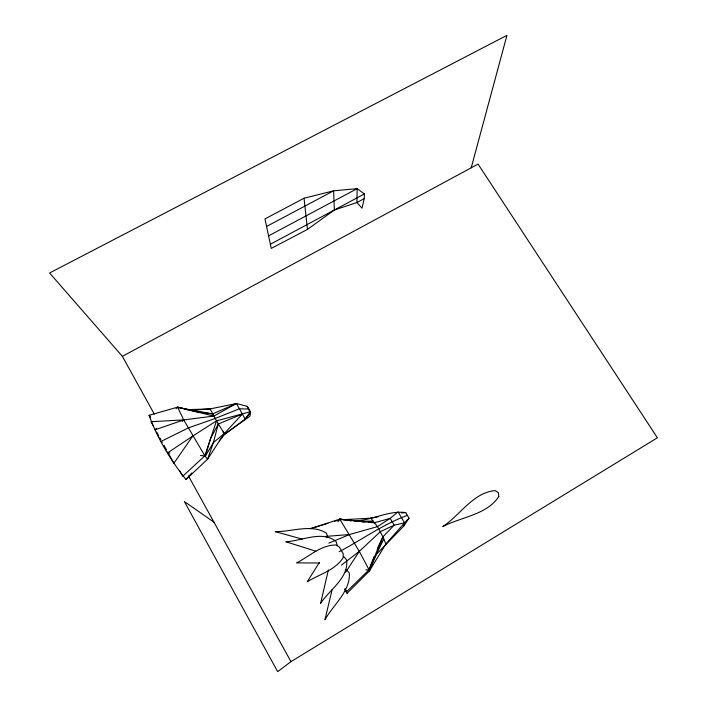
<?xml version="1.0" encoding="UTF-8"?>
<svg xmlns="http://www.w3.org/2000/svg" width="707" height="707" viewBox="0 0 707 707"><rect width="100%" height="100%" fill="white"/><g stroke="black" fill="none" stroke-linecap="round" stroke-linejoin="round"><path stroke-width="1.06" d="M364.229 198.632L364.388 193.939L357.159 188.628L333.616 190.828L304.037 198.216L264.966 218.923L271.258 248.387L307.465 229.413L334.349 210.006L356.929 202.538L364.229 198.632L362.002 208.203L356.929 202.538L357.159 188.628L268.58 235.855M328.782 543.126L349.558 534.527L377.485 526.609L390.158 518.355L398.059 511.859L404.537 522.818L385.889 543.975L369.204 571.212L347.146 593.182L346.518 591.803L369.063 569.789L376.177 554.571L403.785 526.035L404.537 522.818L409.026 518.16L405.712 512.584C388.329 510.215 371.838 520.538 354.56 520.962M328.348 569.975L320.607 603.407C328.826 590.292 349.62 577.486 346.457 559.617L343.611 556.489M332.166 589.391L324.937 619.756C333.006 605.015 350.654 591.379 349.293 573.024L346.987 570.231L345.272 570.081M186.462 409.662L210.094 408.938L218.295 423.953L213.399 442.573L207.558 459.197L185.976 479.54C170.74 460.328 157.387 438.464 149.106 415.292L177.616 407.152L213.806 416.087L236.394 403.52L247.238 406.348L250.605 412.552L249.907 416.246L224.799 434.169L219.285 440.868M471.224 167.798L506.937 35.35L49.596 272.99L122.382 356.346L154.329 414.187M179.534 470.517L182.698 476.271L204.8 455.874L216.501 420.868L250.331 411.73L245.082 419.198L250.605 412.552L247.238 406.348M339.501 519.857L339.767 519.15L374.604 522.72L390.158 518.355L394.179 525.177L404.537 522.818M370.583 568.322L369.204 571.212L369.063 569.789L374.091 556.515M365.828 569.851L369.063 569.789L382.885 536.86L394.179 525.177L380.419 531.629L359.297 551.345L341.41 565.176M369.204 571.212L376.177 554.571L383.813 539.052L377.273 549.754M377.909 547.563L382.885 536.86L377.485 526.609L370.795 518.187L341.658 519.742M218.295 423.953L224.799 434.169L245.135 419.127L242.404 414.055L218.295 423.953L210.686 438.278L205.233 456.422L207.558 459.197L224.092 433.727L242.404 414.055L236.394 403.52L210.094 408.938L190.952 410.219M326.714 537.727L327.5 536.268L326.387 533.14C311.389 523.613 291.593 531.929 275.262 531.637L302.207 539.123M319.334 562.569L307.271 581.737C319.334 574.323 335.083 570.293 343.134 557.743L343.275 553.82L339.351 547.006L335.798 544.982C320.872 545.026 309.206 556.462 296.631 562.887L319.573 562.993M345.635 572.308L359.297 551.345L339.767 519.15L310.302 528.695M403.785 526.035L409.026 518.16M216.501 420.868L192.728 436.069L173.887 463.288L167.612 451.906M337.937 521.784L339.767 519.15L356.708 521.121L373.429 521.315L361.913 521.554M185.976 479.54L191.738 473.027M182.273 421.487L183.714 419.905L213.806 416.087M156.424 428.327L154.904 429.838L183.714 419.905L205.233 456.422L213.399 442.573L224.092 433.727L223.041 431.933M176.105 408.673L177.616 407.152L195.724 411.624L212.63 413.922L236.394 403.52M122.382 356.346L478.065 164.095L657.404 437.783L290.966 661.628L277.674 671.65L184.377 501.537L213.947 522.164M192.728 436.069L167.603 452.904L169.795 453.081M339.157 551.76C361.86 539.688 383.15 524.258 407.365 515.368M270.374 244.224L364.388 193.939M266.574 226.443L333.616 190.828L334.349 210.006M311.345 528.376L328.03 523.33M334.287 521.439L337.416 520.493M370.795 518.187L378.245 516.799M401.549 512.973L405.712 512.584M325.414 536.436L349.558 534.527M361.949 521.916L365.112 522.111M368.276 522.314L374.604 522.72M347.031 520.405L351.335 520.723M200.426 455.52L204.8 455.874M339.767 519.15L351.388 520.767M177.908 407.453L212.63 413.922M315.941 551.221L285.769 541.721C301.085 541.253 322.365 529.967 336.064 541.553L337.327 545.548M150.476 416.458L149.106 415.292L150.149 417.183M162.389 442.414L161.24 441.345L188.212 427.974L215.158 418.482L239.399 408.787L248.784 409.035L249.845 411.218M345.069 589.709L347.146 593.182L344.963 589.364M344.91 588.984L346.518 591.803L344.963 588.984M188.398 475.891L290.966 661.628M153.065 425.481L150.998 421.717L183.714 419.905L177.616 407.152M156.689 432.065L158.766 435.83M159.8 437.713L160.834 439.595M163.953 445.26L166.569 450.005M359.297 551.345L369.063 569.789M382.885 536.86L385.889 543.975M304.037 198.216L307.465 229.413M498.788 496.517C487.3 514.714 460.301 517.268 442.794 526.574C459.93 515.394 473.151 492.461 495.165 490.605L498.4 492.708L498.788 496.517"/></g></svg>
